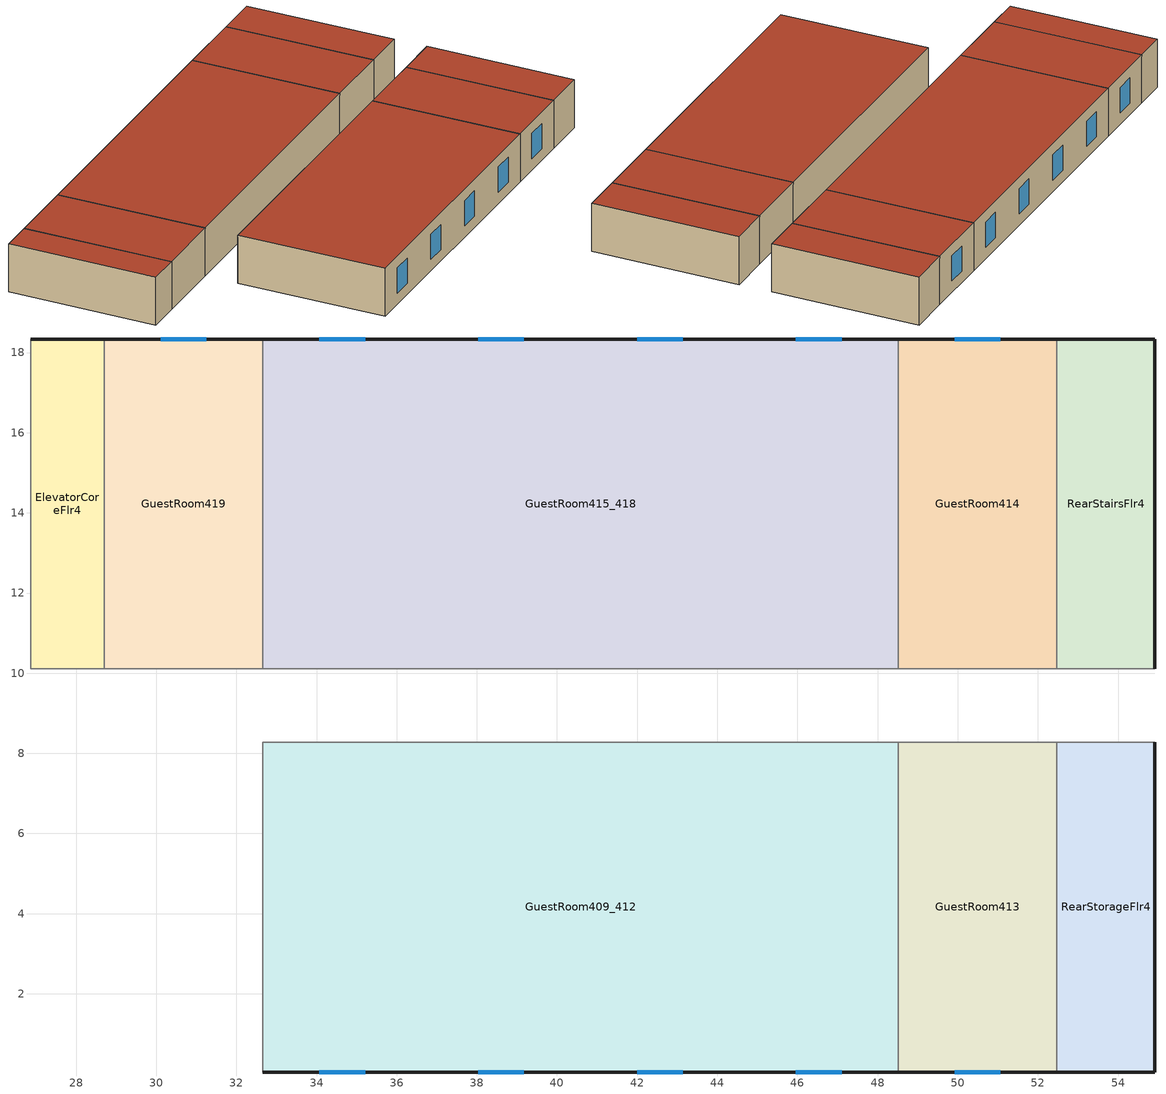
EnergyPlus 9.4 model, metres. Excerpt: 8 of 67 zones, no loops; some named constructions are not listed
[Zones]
ElevatorCoreFlr4
 floor to ElevatorCoreFlr3 (INT-FLOOR-TOPSIDE): 28.7,10.11 26.87,10.11 26.87,18.34 28.7,18.34 z8.84
 wall outside (Steel Frame Res Ext Wall): 28.7,18.34 26.87,18.34 z8.84:11.58
 wall to GuestRoom419 (int-walls): 28.7,10.11 28.7,18.34 z8.84:11.58
 wall to CorridorFlr4 (int-walls): 26.87,18.34 26.87,10.11 28.7,10.11 z8.84:11.58
 roof outside (IEAD Res Roof): 26.87,10.11 28.7,10.11 28.7,18.34 26.87,18.34 z11.58
GuestRoom409_412
 floor to GuestRoom309_312 (INT-FLOOR-TOPSIDE): 48.51,0.05 32.66,0.05 32.66,8.28 48.51,8.28 z8.84
 wall outside (Steel Frame Res Ext Wall): 32.66,0.05 48.51,0.05 z8.84:11.58
 wall to GuestRoom413 (int-walls): 48.51,0.05 48.51,8.28 z8.84:11.58
 wall to CorridorFlr4 (int-walls): 48.51,8.28 32.66,8.28 z8.84:11.58
 wall to GuestRoom406_408 (int-walls): 32.66,8.28 32.66,0.05 z8.84:11.58
 window (Window Res Fixed): 34.07,0.05 35.21,0.05 / 38.04,0.05 39.17,0.05 / 42,0.05 43.14,0.05 / 45.96,0.05 47.1,0.05 z9.49:10.93
 roof outside (IEAD Res Roof): 32.66,0.05 48.51,0.05 48.51,8.28 32.66,8.28 z11.58
GuestRoom413
 floor to GuestRoom313 (INT-FLOOR-TOPSIDE): 52.47,0.05 48.51,0.05 48.51,8.28 52.47,8.28 z8.84
 wall outside (Steel Frame Res Ext Wall): 48.51,0.05 52.47,0.05 z8.84:11.58
 wall to CorridorFlr4 (int-walls): 52.47,8.28 48.51,8.28 z8.84:11.58
 wall to RearStorageFlr4 (int-walls): 52.47,0.05 52.47,8.28 z8.84:11.58
 window (Window Res Fixed): 49.92,0.05 51.06,0.05 z9.49:10.93
 roof outside (IEAD Res Roof): 48.51,0.05 52.47,0.05 52.47,8.28 48.51,8.28 z11.58
GuestRoom414
 floor to GuestRoom314 (INT-FLOOR-TOPSIDE): 52.47,10.11 48.51,10.11 48.51,18.34 52.47,18.34 z8.84
 wall outside (Steel Frame Res Ext Wall): 52.47,18.34 48.51,18.34 z8.84:11.58
 wall to GuestRoom415_418 (int-walls): 48.51,18.34 48.51,10.11 z8.84:11.58
 wall to RearStairsFlr4 (int-walls): 52.47,10.11 52.47,18.34 z8.84:11.58
 wall to CorridorFlr4 (int-walls): 48.51,10.11 52.47,10.11 z8.84:11.58
 window (Window Res Fixed): 51.06,18.34 49.92,18.34 z9.49:10.93
 roof outside (IEAD Res Roof): 48.51,10.11 52.47,10.11 52.47,18.34 48.51,18.34 z11.58
GuestRoom415_418
 floor to GuestRoom315_318 (INT-FLOOR-TOPSIDE): 48.51,10.11 32.66,10.11 32.66,18.34 48.51,18.34 z8.84
 wall outside (Steel Frame Res Ext Wall): 48.51,18.34 32.66,18.34 z8.84:11.58
 wall to GuestRoom419 (int-walls): 32.66,18.34 32.66,10.11 z8.84:11.58
 wall to CorridorFlr4 (int-walls): 32.66,10.11 48.51,10.11 z8.84:11.58
 window (Window Res Fixed): 47.1,18.34 45.96,18.34 / 43.14,18.34 42,18.34 / 39.17,18.34 38.04,18.34 / 35.21,18.34 34.07,18.34 z9.49:10.93
 roof outside (IEAD Res Roof): 32.66,10.11 48.51,10.11 48.51,18.34 32.66,18.34 z11.58
GuestRoom419
 floor to GuestRoom319 (INT-FLOOR-TOPSIDE): 32.66,10.11 28.7,10.11 28.7,18.34 32.66,18.34 z8.84
 wall outside (Steel Frame Res Ext Wall): 32.66,18.34 28.7,18.34 z8.84:11.58
 wall to CorridorFlr4 (int-walls): 28.7,10.11 32.66,10.11 z8.84:11.58
 window (Window Res Fixed): 31.25,18.34 30.11,18.34 z9.49:10.93
 roof outside (IEAD Res Roof): 28.7,10.11 32.66,10.11 32.66,18.34 28.7,18.34 z11.58
RearStairsFlr4
 floor to RearStairsFlr3 (INT-FLOOR-TOPSIDE): 54.91,10.11 52.47,10.11 52.47,18.34 54.91,18.34 z8.84
 wall outside (Steel Frame Res Ext Wall): 54.91,10.11 54.91,18.34 52.47,18.34 z8.84:11.58
 wall to CorridorFlr4 (int-walls): 52.47,10.11 54.91,10.11 z8.84:11.58
 roof outside (IEAD Res Roof): 52.47,10.11 54.91,10.11 54.91,18.34 52.47,18.34 z11.58
RearStorageFlr4
 floor to RearStorageFlr3 (INT-FLOOR-TOPSIDE): 54.91,0.05 52.47,0.05 52.47,8.28 54.91,8.28 z8.84
 wall outside (Steel Frame Res Ext Wall): 52.47,0.05 54.91,0.05 54.91,8.28 z8.84:11.58
 wall to CorridorFlr4 (int-walls): 54.91,8.28 52.47,8.28 z8.84:11.58
 roof outside (IEAD Res Roof): 52.47,0.05 54.91,0.05 54.91,8.28 52.47,8.28 z11.58
[Curve:Biquadratic] Maximum value of x=23.88889; Maximum value of y=46.11111; Minimum value of x=12.77778; Minimum value of y=18.3
Name | Coefficient1 constant | Coefficient2 x | Coefficient3 x 2 | Coefficient4 y | Coefficient5 y 2 | Coefficient6 x y
PTACHPACCoolCapFT | 0.942588 | 0.00954335 | 0.00068377 | -0.0110427 | 5.249e-06 | -9.72e-06
PTACHPACEIRFT | 0.342414 | 0.034885 | -0.0006237 | 0.00497722 | 0.000437951 | -0.000728028
[Curve:Quadratic]
Name | Maximum value of x | Minimum value of x | Coefficient1 constant | Coefficient2 x | Coefficient3 x 2
PTACHPACCoolCapFFF | 1.5 | 0.5 | 0.8 | 0.2 | 0
PTACHPACEIRFFF | 1.5 | 0.5 | 1.1552 | -0.1808 | 0.0256
PTACHPACPLFFPLR | 1 | 0 | 0.85 | 0.15 | 0
[Schedule:Compact]
BLDG_OCC_SCH: Through: 12/31, For: Weekdays, Until: 06:00, 0.9, Until: 07:00, 0.7, Until: 09:00, 0.4, Until: 15:00, 0.2, Until: 16:00, 0.3, Until: 19:00, 0.5, Until: 21:00, 0.7, Until: 22:00, 0.8, Until: 24:00, 0.9, For: SummerDesignDay, Until: 24:00, 1, For: Saturday, Until: 06:00, 0.9, Until: 07:00, 0.7, Until: 09:00, 0.5, Until: 17:00, 0.3, Until: 18:00, 0.5, Until: 21:00, 0.6, Until: 24:00, 0.7, For: WinterDesignDay, Until: 24:00, 0, For: Sunday Holidays AllOtherDays, Until: 08:00, 0.7, Until: 11:00, 0.5, Until: 13:00, 0.3, Until: 16:00, 0.2, Until: 17:00, 0.3, Until: 19:00, 0.4, Until: 21:00, 0.6, Until: 24:00, 0.8
EmployeeLounge_Occ_Sch: Through: 12/31, For: Weekdays, Until: 05:00, 0, Until: 07:00, 0.1, Until: 12:00, 0.2, Until: 13:00, 0.7, Until: 18:00, 0.2, Until: 20:00, 0.1, Until: 24:00, 0, For: Saturday Sunday Holidays, Until: 05:00, 0, Until: 08:00, 0.05, Until: 12:00, 0.1, Until: 13:00, 0.2, Until: 18:00, 0.1, Until: 20:00, 0.05, Until: 24:00, 0, For: WinterDesignDay, Until: 24:00, 0, For: SummerDesignDay CustomDay1 CustomDay2, Until: 24:00, 1
ExerciseRoom_Occ_Sch: Through: 12/31, For: AllDays, Until: 06:00, 0, Until: 07:00, 0.5, Until: 11:00, 1, Until: 12:00, 0.5, Until: 13:00, 0, Until: 22:00, 1, Until: 23:00, 0.5, Until: 24:00, 0
LaundryRoom_Occ_Sch: Through: 12/31, For: Weekdays, Until: 08:00, 0, Until: 10:00, 0.09, Until: 12:00, 0.18, Until: 13:00, 0, Until: 16:00, 0.18, Until: 17:00, 0.09, Until: 24:00, 0, For: Saturday Sunday Holidays, Until: 08:00, 0, Until: 10:00, 0.09, Until: 12:00, 0.18, Until: 13:00, 0, Until: 16:00, 0.18, Until: 17:00, 0.09, Until: 24:00, 0, For: WinterDesignDay, Until: 24:00, 0, For: SummerDesignDay CustomDay1 CustomDay2, Until: 24:00, 1
MeetingRoom_Occ_Sch: Through: 12/31, For: Weekdays, Until: 07:00, 0, Until: 08:00, 0.05, Until: 10:00, 0.5, Until: 12:00, 0.2, Until: 13:00, 0.05, Until: 15:00, 0.5, Until: 18:00, 0.2, Until: 20:00, 0.05, Until: 24:00, 0, For: Saturday Sunday Holidays, Until: 07:00, 0, Until: 08:00, 0.05, Until: 10:00, 0.5, Until: 12:00, 0.2, Until: 13:00, 0.05, Until: 15:00, 0.5, Until: 18:00, 0.2, Until: 20:00, 0.05, Until: 24:00, 0, For: WinterDesignDay, Until: 24:00, 0, For: SummerDesignDay CustomDay1 CustomDay2, Until: 24:00, 1
Office_Occ_Sch: Through: 12/31, For: Weekdays, Until: 06:00, 0.2, Until: 07:00, 0.3, Until: 08:00, 0.4, Until: 12:00, 1, Until: 13:00, 0.5, Until: 17:00, 1, Until: 18:00, 0.4, Until: 19:00, 0.3, Until: 24:00, 0.2, For: Saturday Sunday Holidays, Until: 07:00, 0.2, Until: 08:00, 0.3, Until: 17:00, 0.5, Until: 18:00, 0.3, Until: 24:00, 0.2, For: WinterDesignDay, Until: 24:00, 0, For: SummerDesignDay CustomDay1 CustomDay2, Until: 24:00, 1
